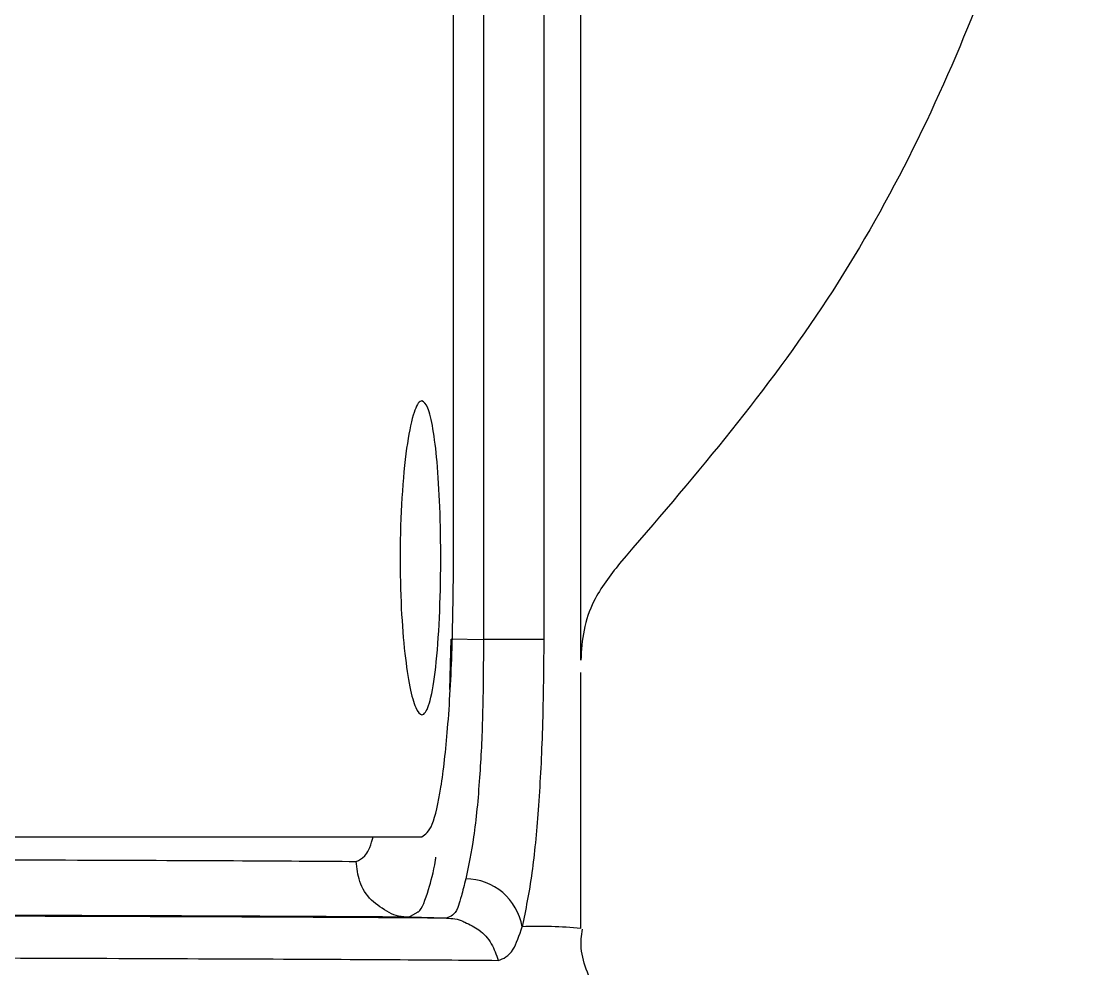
# Model space of a CAD drawing. Header units: millimetres. Extents: x 2223 to 4172, y 741 to 2119.
# Drawn here: x 3173.41 to 3188.78, y 981.12 to 994.7 of the extents above; entities that cross this region are included whole.
import ezdxf

# ---------------------------------------------------------------- set-up
doc = ezdxf.new("R2010")
doc.units = ezdxf.units.MM

msp = doc.modelspace()

# ---------------------------------------------------------------- linework, layer by layer
at = {"color": 7, "linetype": 'Continuous', "lineweight": 25}
for p, q in [((3181.421, 985.541), (3181.421, 1014.847)), ((3180.889, 1014.573), (3180.892, 985.835)), ((3180.024, 1014.129), (3180.027, 985.836)), ((3179.599, 987.009), (3179.599, 1013.91)), ((3179.544, 985.121), (3179.565, 985.845)), ((3179.565, 985.848), (3180.027, 985.836)), ((3180.027, 985.836), (3180.027, 985.833)), ((3181.421, 981.697), (3181.421, 985.366)), ((3178.96, 981.859), (3179.083, 981.931)), ((3179.496, 981.845), (3178.96, 981.859))]:
    msp.add_line(p, q, dxfattribs=at)
for centre, radius, start, end in [((3180.247, 783.598), 202.239, 89.81736, 90.06236), ((3179.772, 981.587), 0.82, 9.3772, 90.0285), ((3180.826, 975.662), 6.064, 84.3642, 92.3073)]:
    msp.add_arc(centre, radius, start, end, dxfattribs=at)
msp.add_open_spline([(3188.782, 1003.868), (3188.696, 1002.309), (3188.525, 999.189), (3187.137, 994.692), (3185.029, 990.484), (3182.995, 988.113), (3181.978, 986.927)], degree=3, dxfattribs=at)
for points, knots in [([(3179.146, 989.259), (3179.175, 989.239), (3179.233, 989.197), (3179.308, 988.875), (3179.367, 988.387), (3179.407, 987.727), (3179.42, 986.947), (3179.401, 986.134), (3179.349, 985.422), (3179.27, 984.937), (3179.196, 984.774), (3179.125, 984.749), (3179.055, 984.831), (3178.969, 985.14), (3178.895, 985.633), (3178.843, 986.291), (3178.825, 987.072), (3178.851, 987.884), (3178.919, 988.597), (3179.014, 989.08), (3179.095, 989.248), (3179.137, 989.257), (3179.146, 989.259)], [0, 0, 0, 0, 0.046276, 0.092718, 0.141712, 0.195186, 0.253683, 0.315262, 0.376916, 0.434375, 0.485818, 0.499994, 0.546246, 0.592694, 0.641795, 0.695152, 0.753509, 0.815387, 0.876849, 0.934145, 0.985724, 1, 1, 1, 1]), ([(3179.146, 983.009), (3179.197, 983.046), (3179.299, 983.119), (3179.425, 983.69), (3179.522, 984.557), (3179.586, 985.704), (3179.595, 986.57), (3179.599, 987.009)], [0, 0, 0, 0, 0.18467, 0.369999, 0.565857, 0.779451, 1, 1, 1, 1]), ([(3181.978, 986.927), (3181.842, 986.754), (3181.615, 986.466), (3181.449, 985.976), (3181.43, 985.686), (3181.421, 985.541)], [0, 0, 0, 0, 0.429758, 0.714796, 1, 1, 1, 1]), ([(3180.027, 985.833), (3180.025, 985.467), (3180.022, 984.778), (3179.974, 983.812), (3179.897, 982.989), (3179.812, 982.596), (3179.772, 982.408)], [0, 0, 0, 0, 0.266066, 0.500454, 0.760276, 1, 1, 1, 1]), ([(3180.892, 985.835), (3180.887, 985.38), (3180.879, 984.525), (3180.817, 983.392), (3180.725, 982.422), (3180.631, 981.963), (3180.582, 981.721)], [0, 0, 0, 0, 0.2747244, 0.5156261, 0.7443937, 1, 1, 1, 1]), ([(3115.007, 983.008), (3115.653, 983.008), (3118.889, 983.009), (3124.641, 983.009), (3130.84, 983.009), (3136.85, 983.009), (3141.489, 983.009), (3147.026, 983.009), (3151.235, 983.009), (3156.169, 983.009), (3160.767, 983.009), (3164.862, 983.009), (3168.543, 983.009), (3171.152, 983.009), (3173.962, 983.009), (3175.832, 983.009), (3177.861, 983.009), (3178.617, 983.009), (3179.146, 983.009)], [0, 0, 0, 0, 0.020124, 0.100733, 0.181328, 0.221587, 0.302184, 0.342442, 0.423039, 0.463298, 0.543894, 0.624491, 0.664749, 0.745346, 0.785604, 0.8662, 0.906458, 1, 1, 1, 1]), ([(3178.204, 982.658), (3178.245, 982.676), (3178.328, 982.71), (3178.409, 982.861), (3178.443, 982.998), (3178.446, 983.009)], [0, 0, 0, 0, 0.478278, 0.958145, 1, 1, 1, 1]), ([(3107.868, 982.74), (3109.14, 982.74), (3111.467, 982.74), (3114.83, 982.74), (3117.963, 982.739), (3121.079, 982.739), (3124.173, 982.738), (3127.239, 982.737), (3130.27, 982.735), (3134.524, 982.733), (3140.064, 982.73), (3146.808, 982.725), (3153.536, 982.718), (3159.257, 982.711), (3163.977, 982.703), (3167.78, 982.696), (3171.214, 982.687), (3174.173, 982.678), (3176.626, 982.669), (3177.672, 982.662), (3178.204, 982.658)], [0, 0, 0, 0, 0.037781, 0.069081, 0.100468, 0.131943, 0.163506, 0.195157, 0.226895, 0.258722, 0.330934, 0.408983, 0.49287, 0.582593, 0.645672, 0.711347, 0.779618, 0.850484, 0.923944, 1, 1, 1, 1]), ([(3179.083, 981.931), (3179.087, 981.933), (3179.148, 981.966), (3179.23, 982.219), (3179.314, 982.506), (3179.344, 982.705), (3179.346, 982.721)], [0, 0, 0, 0, 0.033726, 0.552141, 0.964699, 1, 1, 1, 1]), ([(3178.676, 981.925), (3178.587, 981.979), (3178.406, 982.085), (3178.236, 982.358), (3178.214, 982.561), (3178.204, 982.658)], [0, 0, 0, 0, 0.340772, 0.682983, 1, 1, 1, 1]), ([(3179.772, 982.408), (3179.751, 982.321), (3179.714, 982.172), (3179.68, 982.054), (3179.662, 982.004), (3179.657, 981.991), (3179.655, 981.988), (3179.617, 981.892), (3179.556, 981.869), (3179.496, 981.845)], [0, 0, 0, 0, 0.252941, 0.435264, 0.483749, 0.497314, 0.501428, 0.503761, 1, 1, 1, 1]), ([(3178.96, 981.859), (3178.46, 981.862), (3177.474, 981.869), (3175.193, 981.878), (3172.433, 981.887), (3169.204, 981.895), (3165.594, 981.902), (3161.048, 981.91), (3155.444, 981.918), (3148.726, 981.925), (3141.823, 981.931), (3134.894, 981.935), (3128.07, 981.938), (3121.46, 981.941), (3115.15, 981.942), (3110.645, 981.942), (3108.263, 981.942), (3107.868, 981.942)], [0, 0, 0, 0, 0.07139, 0.140843, 0.208359, 0.273937, 0.337578, 0.399281, 0.488173, 0.572709, 0.652888, 0.72871, 0.800173, 0.867277, 0.930021, 0.988406, 1, 1, 1, 1]), ([(3179.496, 981.845), (3178.771, 981.85), (3177.322, 981.859), (3173.531, 981.872), (3168.633, 981.884), (3162.593, 981.895), (3155.545, 981.904), (3147.602, 981.913), (3138.902, 981.92), (3129.595, 981.925), (3121.153, 981.927), (3113.873, 981.929), (3109.87, 981.929), (3107.868, 981.929)], [0, 0, 0, 0, 0.0981345, 0.196269, 0.2944034, 0.3925379, 0.4906723, 0.5888066, 0.686941, 0.7850753, 0.8832097, 0.9416048, 1, 1, 1, 1]), ([(3178.96, 981.859), (3178.858, 981.864), (3178.756, 981.869), (3178.677, 981.925), (3178.676, 981.925)], [0, 0, 0, 0, 0.993864, 1, 1, 1, 1]), ([(3179.496, 981.845), (3179.579, 981.841), (3179.672, 981.837), (3179.75, 981.792), (3179.759, 981.787)], [0, 0, 0, 0, 0.891165, 1, 1, 1, 1]), ([(3179.759, 981.787), (3179.829, 981.754), (3179.979, 981.684), (3180.152, 981.488), (3180.211, 981.322), (3180.239, 981.24)], [0, 0, 0, 0, 0.306526, 0.659337, 1, 1, 1, 1]), ([(3180.239, 981.24), (3180.314, 981.265), (3180.442, 981.309), (3180.54, 981.599), (3180.582, 981.721)], [0, 0, 0, 0, 0.578809, 1, 1, 1, 1]), ([(3181.989, 980.305), (3181.983, 980.311), (3181.81, 980.447), (3181.586, 980.871), (3181.393, 981.357), (3181.437, 981.64), (3181.444, 981.686)], [0, 0, 0, 0, 0.017313, 0.441285, 0.909661, 1, 1, 1, 1]), ([(3089.481, 981.337), (3092.505, 981.338), (3098.542, 981.34), (3107.695, 981.34), (3116.737, 981.339), (3125.564, 981.336), (3134.057, 981.331), (3140.901, 981.326), (3146.358, 981.321), (3150.711, 981.316), (3155.169, 981.311), (3159.647, 981.304), (3163.781, 981.297), (3167.522, 981.289), (3170.84, 981.281), (3173.875, 981.272), (3176.527, 981.262), (3178.762, 981.252), (3179.74, 981.244), (3180.239, 981.24)], [0, 0, 0, 0, 0.074691, 0.149062, 0.223115, 0.296848, 0.370262, 0.443356, 0.483243, 0.526636, 0.573536, 0.623941, 0.677851, 0.725458, 0.775499, 0.827974, 0.882883, 0.940225, 1, 1, 1, 1])]:
    msp.add_open_spline(points, degree=3, knots=knots, dxfattribs=at)

doc.saveas('drawing.dxf')
